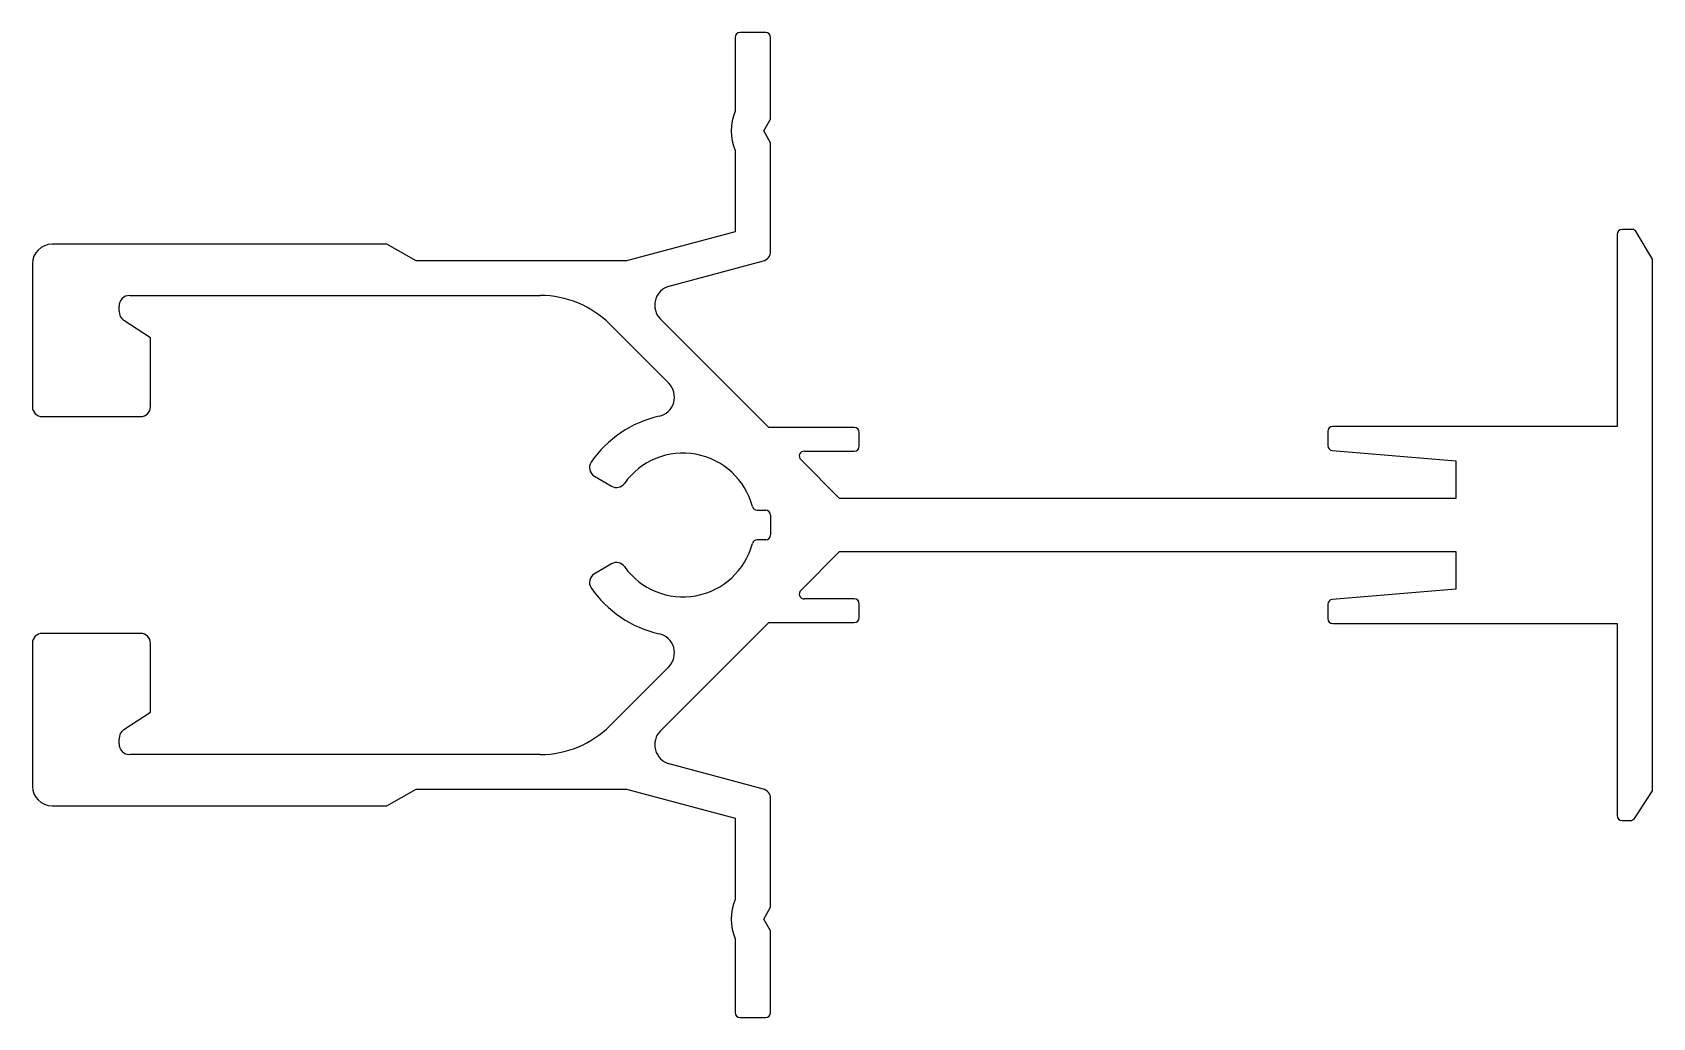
# Model space of a CAD drawing. Extents: x 1604.8 to 1687.1, y 1779.9 to 1829.9.
import ezdxf

# ---------------------------------------------------------------- set-up
doc = ezdxf.new("R2010")
doc.units = 0
doc.layers.get('0').update_dxf_attribs({"linetype": 'CONTINUOUS'})

msp = doc.modelspace()

# ---------------------------------------------------------------- linework, layer by layer
for p, q in [((1640.468, 1829.659), (1640.468, 1825.909)), ((1642.018, 1829.909), (1640.718, 1829.909)), ((1642.268, 1825.515), (1642.268, 1829.659)), ((1641.918, 1824.909), (1642.268, 1825.515)), ((1642.268, 1824.303), (1641.918, 1824.909)), ((1640.468, 1823.909), (1640.468, 1819.79)), ((1642.268, 1818.793), (1642.268, 1824.303)), ((1640.468, 1819.79), (1634.941, 1818.309)), ((1685.268, 1819.659), (1685.268, 1809.909)), ((1686.027, 1819.909), (1685.518, 1819.909)), ((1687.068, 1818.409), (1686.241, 1819.788)), ((1622.768, 1819.159), (1605.768, 1819.159)), ((1624.268, 1818.309), (1622.768, 1819.159)), ((1604.768, 1818.159), (1604.768, 1810.909)), ((1634.941, 1818.309), (1624.268, 1818.309)), ((1637.119, 1817.03), (1641.898, 1818.31)), ((1687.068, 1791.409), (1687.068, 1818.409)), ((1609.718, 1816.559), (1630.569, 1816.559)), ((1609.168, 1815.756), (1609.168, 1816.009)), ((1610.768, 1814.409), (1609.417, 1815.296)), ((1634.104, 1815.095), (1637.09, 1812.109)), ((1642.168, 1809.859), (1636.671, 1815.357)), ((1610.768, 1810.909), (1610.768, 1814.409)), ((1605.268, 1810.409), (1610.268, 1810.409)), ((1646.518, 1809.859), (1642.168, 1809.859)), ((1685.268, 1809.909), (1670.818, 1809.909)), ((1646.768, 1808.909), (1646.768, 1809.609)), ((1670.568, 1809.659), (1670.568, 1808.939)), ((1645.768, 1806.259), (1643.795, 1808.232)), ((1643.972, 1808.659), (1646.518, 1808.659)), ((1670.797, 1808.69), (1677.068, 1808.159)), ((1677.068, 1808.159), (1677.068, 1806.259)), ((1633.315, 1807.38), (1634.184, 1806.878)), ((1677.068, 1806.259), (1645.768, 1806.259)), ((1641.588, 1805.659), (1642.018, 1805.659)), ((1642.268, 1805.409), (1642.268, 1804.409)), ((1642.018, 1804.159), (1641.588, 1804.159)), ((1643.795, 1801.586), (1645.768, 1803.559)), ((1645.768, 1803.559), (1677.068, 1803.559)), ((1677.068, 1803.559), (1677.068, 1801.659)), ((1634.184, 1802.94), (1633.315, 1802.438)), ((1677.068, 1801.659), (1670.797, 1801.129)), ((1646.518, 1801.159), (1643.972, 1801.159)), ((1646.768, 1800.209), (1646.768, 1800.909)), ((1670.568, 1800.879), (1670.568, 1800.159)), ((1636.671, 1794.462), (1642.168, 1799.959)), ((1642.168, 1799.959), (1646.518, 1799.959)), ((1670.818, 1799.909), (1685.268, 1799.909)), ((1685.268, 1799.909), (1685.268, 1790.159)), ((1610.268, 1799.409), (1605.268, 1799.409)), ((1604.768, 1798.909), (1604.768, 1791.659)), ((1610.768, 1795.409), (1610.768, 1798.909)), ((1637.09, 1797.709), (1634.104, 1794.724)), ((1609.417, 1794.522), (1610.768, 1795.409)), ((1609.168, 1793.809), (1609.168, 1794.062)), ((1630.569, 1793.259), (1609.718, 1793.259)), ((1641.898, 1791.509), (1637.119, 1792.789)), ((1622.768, 1790.659), (1624.268, 1791.509)), ((1624.268, 1791.509), (1634.941, 1791.509)), ((1634.941, 1791.509), (1640.468, 1790.028)), ((1642.268, 1785.515), (1642.268, 1791.026)), ((1686.143, 1790.021), (1687.068, 1791.409)), ((1605.768, 1790.659), (1622.768, 1790.659)), ((1640.468, 1790.028), (1640.468, 1785.909)), ((1685.518, 1789.909), (1685.935, 1789.909)), ((1641.918, 1784.909), (1642.268, 1785.515)), ((1642.268, 1784.303), (1641.918, 1784.909)), ((1642.268, 1780.159), (1642.268, 1784.303)), ((1640.468, 1783.909), (1640.468, 1780.159)), ((1640.718, 1779.909), (1642.018, 1779.909))]:
    msp.add_line(p, q)
for centre, radius, start, end in [((1640.718, 1829.659), 0.25, 90, 180), ((1642.018, 1829.659), 0.25, 0, 90), ((1642.868, 1824.909), 2.6, 157.38014, 202.61986), ((1685.518, 1819.659), 0.25, 90, 180), ((1686.027, 1819.659), 0.25, 30.96376, 90), ((1605.768, 1818.159), 1, 90, 180), ((1641.768, 1818.793), 0.5, 285, 0), ((1609.718, 1816.009), 0.55, 90, 180), ((1630.569, 1811.559), 5, 45, 90), ((1637.378, 1816.064), 1, 105, 225), ((1609.718, 1815.756), 0.55, 180, 236.72511), ((1636.383, 1811.402), 1, 282.46883, 45), ((1605.268, 1810.909), 0.5, 180, 270), ((1610.268, 1810.909), 0.5, 270, 360), ((1637.818, 1804.909), 5.65, 102.46883, 145.67561), ((1646.518, 1809.609), 0.25, 0, 90), ((1670.818, 1809.659), 0.25, 90, 180), ((1637.818, 1804.909), 3.65, 14.85717, 144.63083), ((1643.972, 1808.409), 0.25, 90, 225), ((1646.518, 1808.909), 0.25, 270, 0), ((1670.818, 1808.939), 0.25, 180, 265.16342), ((1633.565, 1807.813), 0.5, 145.67561, 240), ((1634.434, 1807.311), 0.5, 240, 324.63083), ((1641.588, 1805.909), 0.25, 194.85717, 270), ((1642.018, 1805.409), 0.25, 0, 90), ((1641.588, 1803.909), 0.25, 90, 165.14283), ((1642.018, 1804.409), 0.25, 270, 0), ((1637.818, 1804.909), 3.65, 215.36917, 345.14283), ((1633.565, 1802.005), 0.5, 120, 214.32439), ((1634.434, 1802.507), 0.5, 35.36917, 120), ((1637.818, 1804.909), 5.65, 214.32439, 257.53117), ((1643.972, 1801.409), 0.25, 135, 270), ((1646.518, 1800.909), 0.25, 0, 90), ((1670.818, 1800.879), 0.25, 94.83658, 180), ((1646.518, 1800.209), 0.25, 270, 360), ((1670.818, 1800.159), 0.25, 180, 270), ((1605.268, 1798.909), 0.5, 90, 180), ((1610.268, 1798.909), 0.5, 0, 90), ((1636.383, 1798.416), 1, 315, 77.53117), ((1609.718, 1794.062), 0.55, 123.27489, 180), ((1630.569, 1798.259), 5, 270, 315), ((1637.378, 1793.755), 1, 135, 255), ((1609.718, 1793.809), 0.55, 180, 270), ((1605.768, 1791.659), 1, 180, 270), ((1641.768, 1791.026), 0.5, 0, 75), ((1685.518, 1790.159), 0.25, 180, 270), ((1685.935, 1790.159), 0.25, 270, 326.30993), ((1642.868, 1784.909), 2.6, 157.38014, 202.61986), ((1640.718, 1780.159), 0.25, 180, 270), ((1642.018, 1780.159), 0.25, 270, 0)]:
    msp.add_arc(centre, radius, start, end)

doc.saveas('drawing.dxf')
